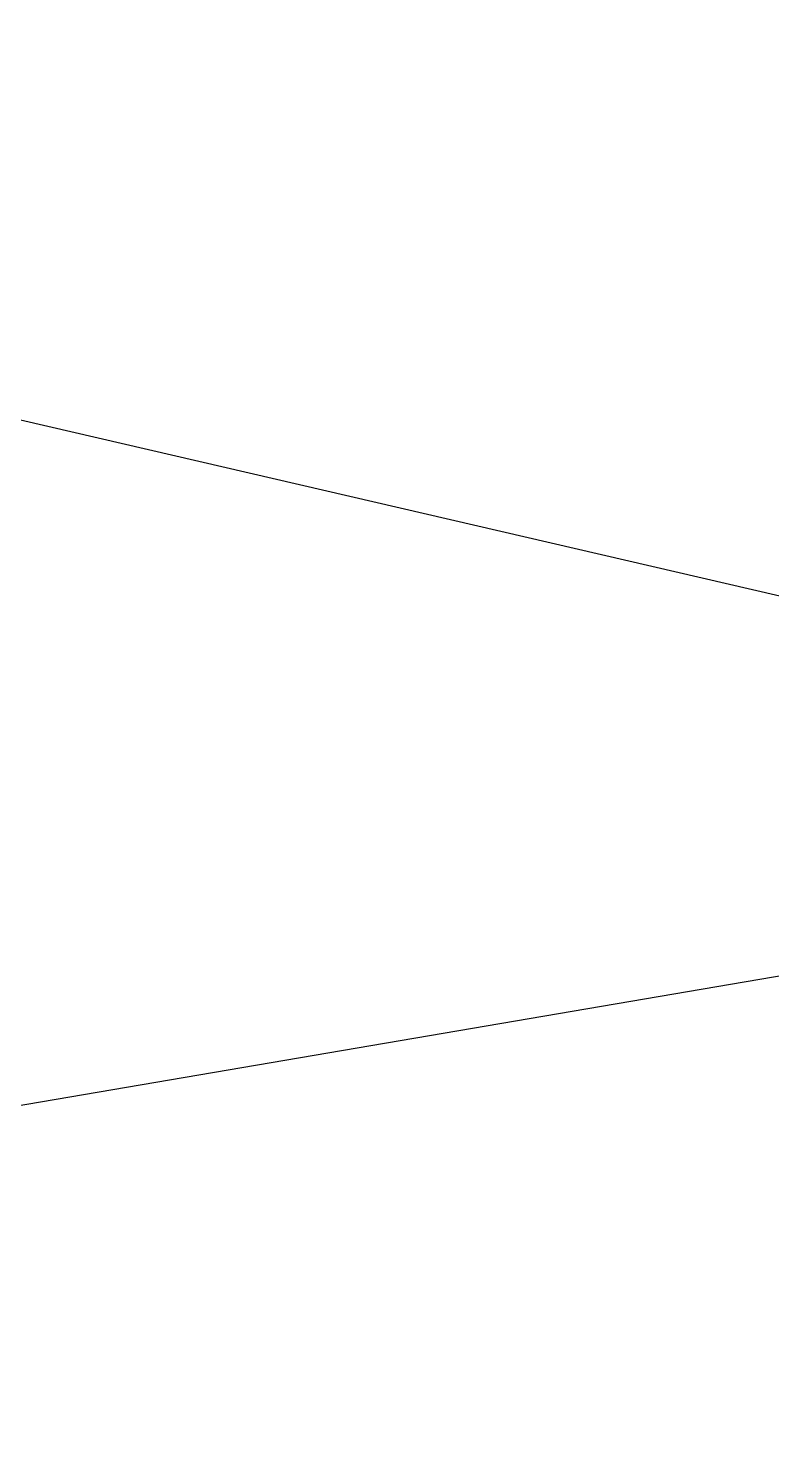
# Model space of a CAD drawing. Header units: millimetres. Extents: x 521598 to 528569, y -164711 to -162316.
# Drawn here: x 523380 to 524061, y -164521 to -163232 of the extents above; entities that cross this region are included whole.
import ezdxf

# ---------------------------------------------------------------- set-up
doc = ezdxf.new("R2010")
doc.units = ezdxf.units.MM

msp = doc.modelspace()

# ---------------------------------------------------------------- linework, layer by layer
at = {"ltscale": 3}
for p, q in [((521827.3894370818, -163232.3432617662), (527110.8233056944, -164457.4018659457)), ((521598.0187969016, -164520.6306968358), (527300.6472881166, -163548.4874162166))]:
    msp.add_line(p, q, dxfattribs=at)

doc.saveas('drawing.dxf')
